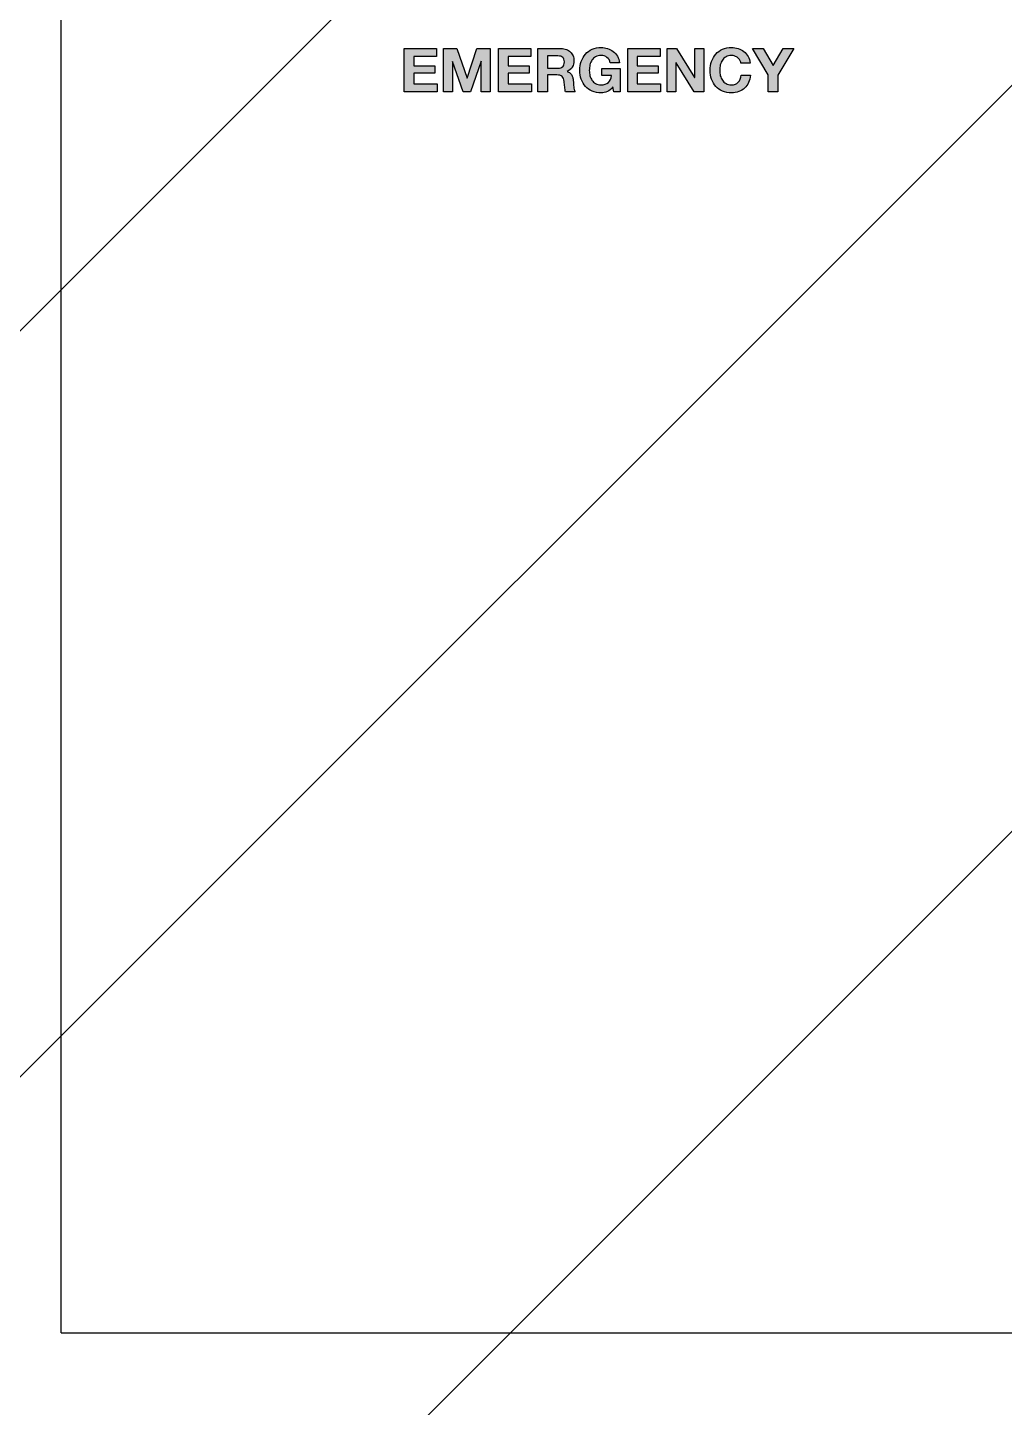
# Model space of a CAD drawing. Header units: millimetres. Extents: x 0 to 16408, y 0 to 11536.
# Drawn here: x 11345.4 to 11461, y 4402.2 to 4565.7 of the extents above; entities that cross this region are included whole.
import ezdxf

# ---------------------------------------------------------------- set-up
doc = ezdxf.new("R2010")
doc.units = ezdxf.units.MM
doc.header["$MEASUREMENT"] = 0
doc.linetypes.add('HIDDEN', pattern=[9.525, 6.35, -3.175])
doc.layers.get('0').update_dxf_attribs({"lineweight": 25})
doc.layers.add('DIM', color=3, linetype='Continuous', lineweight=9)
doc.layers.add('H', color=2, linetype='HIDDEN', lineweight=15)

msp = doc.modelspace()

# ---------------------------------------------------------------- hatches: boundary and pattern name
h = msp.add_hatch(color=256)
h.paths.add_polyline_path([(11431.19, 4563.224), (11433.073, 4560.09), (11433.073, 4558.092), (11434.202, 4558.092), (11434.202, 4560.062), (11436.106, 4563.224), (11434.848, 4563.224), (11433.655, 4561.197), (11432.455, 4563.224)])
h.paths.add_polyline_path([(11421.09, 4558.092), (11421.09, 4563.224), (11422.212, 4563.224), (11424.354, 4559.782), (11424.368, 4559.782), (11424.368, 4563.224), (11425.425, 4563.224), (11425.425, 4558.092), (11424.296, 4558.092), (11422.161, 4561.528), (11422.147, 4561.528), (11422.147, 4558.092)])
h.paths.add_polyline_path([(11416.432, 4558.092), (11416.432, 4563.224), (11420.271, 4563.224), (11420.271, 4562.276), (11417.561, 4562.276), (11417.561, 4561.176), (11420.048, 4561.176), (11420.048, 4560.299), (11417.561, 4560.299), (11417.561, 4559.041), (11420.328, 4559.041), (11420.328, 4558.092)])
h.paths.add_polyline_path([(11401.128, 4558.092), (11401.128, 4563.224), (11404.967, 4563.224), (11404.967, 4562.276), (11402.257, 4562.276), (11402.257, 4561.176), (11404.744, 4561.176), (11404.744, 4560.299), (11402.257, 4560.299), (11402.257, 4559.041), (11405.024, 4559.041), (11405.024, 4558.092)])
h.paths.add_polyline_path([(11394.608, 4558.092), (11394.608, 4563.224), (11396.197, 4563.224), (11397.397, 4559.695), (11397.412, 4559.695), (11398.548, 4563.224), (11400.136, 4563.224), (11400.136, 4558.092), (11399.08, 4558.092), (11399.08, 4561.729), (11399.065, 4561.729), (11397.807, 4558.092), (11396.937, 4558.092), (11395.679, 4561.693), (11395.665, 4561.693), (11395.665, 4558.092)])
h.paths.add_polyline_path([(11389.95, 4558.092), (11389.95, 4563.224), (11393.789, 4563.224), (11393.789, 4562.276), (11391.079, 4562.276), (11391.079, 4561.176), (11393.566, 4561.176), (11393.566, 4560.299), (11391.079, 4560.299), (11391.079, 4559.041), (11393.846, 4559.041), (11393.846, 4558.092)])
edge = h.paths.add_edge_path()
edge.add_spline(control_points=[(11426.863, 4558.746), (11427.078, 4558.506), (11427.343, 4558.318), (11427.657, 4558.182), (11427.97, 4558.045), (11428.324, 4557.977), (11428.717, 4557.977), (11429.033, 4557.977), (11429.323, 4558.025), (11429.587, 4558.121), (11429.85, 4558.217), (11430.08, 4558.356), (11430.277, 4558.538), (11430.473, 4558.72), (11430.631, 4558.94), (11430.751, 4559.199)], knot_values=[-20, -20, -20, -20, -19, -19, -19, -18, -18, -18, -17, -17, -17, -16, -16, -16, -15, -15, -15, -15], degree=3, periodic=0)
edge.add_spline(control_points=[(11430.751, 4559.199), (11430.871, 4559.458), (11430.945, 4559.748), (11430.974, 4560.069)], knot_values=[-15, -15, -15, -15, -14, -14, -14, -14], degree=3, periodic=0)
edge.add_spline(control_points=[(11430.974, 4560.069), (11430.974, 4560.069), (11429.881, 4560.069), (11429.881, 4560.069)], knot_values=[-14, -14, -14, -14, -13, -13, -13, -13], degree=3, periodic=0)
edge.add_spline(control_points=[(11429.881, 4560.069), (11429.838, 4559.724), (11429.72, 4559.446), (11429.526, 4559.235)], knot_values=[-13, -13, -13, -13, -12, -12, -12, -12], degree=3, periodic=0)
edge.add_spline(control_points=[(11429.526, 4559.235), (11429.332, 4559.024), (11429.062, 4558.919), (11428.717, 4558.919), (11428.463, 4558.919), (11428.247, 4558.968), (11428.07, 4559.066)], knot_values=[-12, -12, -12, -12, -11, -11, -11, -10, -10, -10, -10], degree=3, periodic=0)
edge.add_spline(control_points=[(11428.07, 4559.066), (11427.892, 4559.164), (11427.749, 4559.295), (11427.639, 4559.458), (11427.528, 4559.621), (11427.448, 4559.804), (11427.398, 4560.008), (11427.348, 4560.211), (11427.322, 4560.421), (11427.322, 4560.637), (11427.322, 4560.862), (11427.348, 4561.08), (11427.398, 4561.291)], knot_values=[-10, -10, -10, -10, -9, -9, -9, -8, -8, -8, -7, -7, -7, -6, -6, -6, -6], degree=3, periodic=0)
edge.add_spline(control_points=[(11427.398, 4561.291), (11427.448, 4561.502), (11427.528, 4561.69), (11427.639, 4561.855), (11427.749, 4562.02), (11427.892, 4562.152), (11428.07, 4562.251)], knot_values=[-6, -6, -6, -6, -5, -5, -5, -4, -4, -4, -4], degree=3, periodic=0)
edge.add_spline(control_points=[(11428.07, 4562.251), (11428.247, 4562.348), (11428.463, 4562.398), (11428.717, 4562.398), (11428.856, 4562.398), (11428.989, 4562.375), (11429.116, 4562.33)], knot_values=[-4, -4, -4, -4, -3, -3, -3, -2, -2, -2, -2], degree=3, periodic=0)
edge.add_spline(control_points=[(11429.116, 4562.33), (11429.243, 4562.284), (11429.357, 4562.221), (11429.458, 4562.139)], knot_values=[-2, -2, -2, -2, -1, -1, -1, -1], degree=3, periodic=0)
edge.add_spline(control_points=[(11429.458, 4562.139), (11429.558, 4562.057), (11429.642, 4561.963), (11429.709, 4561.855)], knot_values=[-1, -1, -1, -1, 0, 0, 0, 0], degree=3, periodic=0)
edge.add_spline(control_points=[(11429.709, 4561.855), (11429.776, 4561.747), (11429.819, 4561.628), (11429.838, 4561.499)], knot_values=[-32, -32, -32, -32, -31, -31, -31, -31], degree=3, periodic=0)
edge.add_spline(control_points=[(11429.838, 4561.499), (11429.838, 4561.499), (11430.931, 4561.499), (11430.931, 4561.499)], knot_values=[-31, -31, -31, -31, -30, -30, -30, -30], degree=3, periodic=0)
edge.add_spline(control_points=[(11430.931, 4561.499), (11430.897, 4561.796), (11430.816, 4562.06), (11430.686, 4562.29)], knot_values=[-30, -30, -30, -30, -29, -29, -29, -29], degree=3, periodic=0)
edge.add_spline(control_points=[(11430.686, 4562.29), (11430.557, 4562.52), (11430.393, 4562.713), (11430.194, 4562.869)], knot_values=[-29, -29, -29, -29, -28, -28, -28, -28], degree=3, periodic=0)
edge.add_spline(control_points=[(11430.194, 4562.869), (11429.995, 4563.024), (11429.77, 4563.143), (11429.518, 4563.224)], knot_values=[-28, -28, -28, -28, -27, -27, -27, -27], degree=3, periodic=0)
edge.add_spline(control_points=[(11429.518, 4563.224), (11429.267, 4563.306), (11429, 4563.347), (11428.717, 4563.347), (11428.324, 4563.347), (11427.97, 4563.277), (11427.657, 4563.139)], knot_values=[-27, -27, -27, -27, -26, -26, -26, -25, -25, -25, -25], degree=3, periodic=0)
edge.add_spline(control_points=[(11427.657, 4563.139), (11427.343, 4562.999), (11427.078, 4562.808), (11426.863, 4562.563)], knot_values=[-25, -25, -25, -25, -24, -24, -24, -24], degree=3, periodic=0)
edge.add_spline(control_points=[(11426.863, 4562.563), (11426.647, 4562.319), (11426.482, 4562.033), (11426.366, 4561.704), (11426.251, 4561.376), (11426.194, 4561.02), (11426.194, 4560.637), (11426.194, 4560.263), (11426.251, 4559.914), (11426.366, 4559.591), (11426.482, 4559.267), (11426.647, 4558.986), (11426.863, 4558.746)], knot_values=[-24, -24, -24, -24, -23, -23, -23, -22, -22, -22, -21, -21, -21, -20, -20, -20, -20], degree=3, periodic=0)
edge = h.paths.add_edge_path()
edge.add_spline(control_points=[(11411.422, 4562.563), (11411.206, 4562.319), (11411.041, 4562.033), (11410.926, 4561.704), (11410.811, 4561.376), (11410.753, 4561.02), (11410.753, 4560.637), (11410.753, 4560.263), (11410.811, 4559.914), (11410.926, 4559.591), (11411.041, 4559.267), (11411.206, 4558.986), (11411.422, 4558.746)], knot_values=[-7, -7, -7, -7, -6, -6, -6, -5, -5, -5, -4, -4, -4, -3, -3, -3, -3], degree=3, periodic=0)
edge.add_spline(control_points=[(11411.422, 4558.746), (11411.638, 4558.506), (11411.902, 4558.318), (11412.216, 4558.182), (11412.53, 4558.045), (11412.883, 4557.977), (11413.276, 4557.977), (11413.526, 4557.977), (11413.773, 4558.029), (11414.017, 4558.132)], knot_values=[-3, -3, -3, -3, -2, -2, -2, -1, -1, -1, 0, 0, 0, 0], degree=3, periodic=0)
edge.add_spline(control_points=[(11414.017, 4558.132), (11414.261, 4558.235), (11414.484, 4558.416), (11414.685, 4558.674)], knot_values=[-33, -33, -33, -33, -32, -32, -32, -32], degree=3, periodic=0)
edge.add_spline(control_points=[(11414.685, 4558.674), (11414.685, 4558.674), (11414.801, 4558.092), (11414.801, 4558.092)], knot_values=[-32, -32, -32, -32, -31, -31, -31, -31], degree=3, periodic=0)
edge.add_spline(control_points=[(11414.801, 4558.092), (11414.801, 4558.092), (11415.519, 4558.092), (11415.519, 4558.092)], knot_values=[-31, -31, -31, -31, -30, -30, -30, -30], degree=3, periodic=0)
edge.add_spline(control_points=[(11415.519, 4558.092), (11415.519, 4558.092), (11415.519, 4560.867), (11415.519, 4560.867)], knot_values=[-30, -30, -30, -30, -29, -29, -29, -29], degree=3, periodic=0)
edge.add_spline(control_points=[(11415.519, 4560.867), (11415.519, 4560.867), (11413.363, 4560.867), (11413.363, 4560.867)], knot_values=[-29, -29, -29, -29, -28, -28, -28, -28], degree=3, periodic=0)
edge.add_spline(control_points=[(11413.363, 4560.867), (11413.363, 4560.867), (11413.363, 4560.026), (11413.363, 4560.026)], knot_values=[-28, -28, -28, -28, -27, -27, -27, -27], degree=3, periodic=0)
edge.add_spline(control_points=[(11413.363, 4560.026), (11413.363, 4560.026), (11414.498, 4560.026), (11414.498, 4560.026)], knot_values=[-27, -27, -27, -27, -26, -26, -26, -26], degree=3, periodic=0)
edge.add_spline(control_points=[(11414.498, 4560.026), (11414.465, 4559.666), (11414.346, 4559.392), (11414.143, 4559.203)], knot_values=[-26, -26, -26, -26, -25, -25, -25, -25], degree=3, periodic=0)
edge.add_spline(control_points=[(11414.143, 4559.203), (11413.939, 4559.013), (11413.65, 4558.919), (11413.276, 4558.919), (11413.023, 4558.919), (11412.807, 4558.968), (11412.629, 4559.066)], knot_values=[-25, -25, -25, -25, -24, -24, -24, -23, -23, -23, -23], degree=3, periodic=0)
edge.add_spline(control_points=[(11412.629, 4559.066), (11412.452, 4559.164), (11412.308, 4559.295), (11412.198, 4559.458), (11412.088, 4559.621), (11412.008, 4559.804), (11411.957, 4560.008), (11411.907, 4560.211), (11411.882, 4560.421), (11411.882, 4560.637), (11411.882, 4560.862), (11411.907, 4561.08), (11411.957, 4561.291)], knot_values=[-23, -23, -23, -23, -22, -22, -22, -21, -21, -21, -20, -20, -20, -19, -19, -19, -19], degree=3, periodic=0)
edge.add_spline(control_points=[(11411.957, 4561.291), (11412.008, 4561.502), (11412.088, 4561.69), (11412.198, 4561.855), (11412.308, 4562.02), (11412.452, 4562.152), (11412.629, 4562.251)], knot_values=[-19, -19, -19, -19, -18, -18, -18, -17, -17, -17, -17], degree=3, periodic=0)
edge.add_spline(control_points=[(11412.629, 4562.251), (11412.807, 4562.348), (11413.023, 4562.398), (11413.276, 4562.398), (11413.549, 4562.398), (11413.782, 4562.326), (11413.974, 4562.182)], knot_values=[-17, -17, -17, -17, -16, -16, -16, -15, -15, -15, -15], degree=3, periodic=0)
edge.add_spline(control_points=[(11413.974, 4562.182), (11414.165, 4562.038), (11414.295, 4561.823), (11414.362, 4561.535)], knot_values=[-15, -15, -15, -15, -14, -14, -14, -14], degree=3, periodic=0)
edge.add_spline(control_points=[(11414.362, 4561.535), (11414.362, 4561.535), (11415.44, 4561.535), (11415.44, 4561.535)], knot_values=[-14, -14, -14, -14, -13, -13, -13, -13], degree=3, periodic=0)
edge.add_spline(control_points=[(11415.44, 4561.535), (11415.411, 4561.827), (11415.332, 4562.086), (11415.203, 4562.312)], knot_values=[-13, -13, -13, -13, -12, -12, -12, -12], degree=3, periodic=0)
edge.add_spline(control_points=[(11415.203, 4562.312), (11415.074, 4562.537), (11414.909, 4562.726), (11414.71, 4562.88)], knot_values=[-12, -12, -12, -12, -11, -11, -11, -11], degree=3, periodic=0)
edge.add_spline(control_points=[(11414.71, 4562.88), (11414.512, 4563.033), (11414.289, 4563.149), (11414.042, 4563.228)], knot_values=[-11, -11, -11, -11, -10, -10, -10, -10], degree=3, periodic=0)
edge.add_spline(control_points=[(11414.042, 4563.228), (11413.795, 4563.307), (11413.54, 4563.347), (11413.276, 4563.347), (11412.883, 4563.347), (11412.53, 4563.277), (11412.216, 4563.139)], knot_values=[-10, -10, -10, -10, -9, -9, -9, -8, -8, -8, -8], degree=3, periodic=0)
edge.add_spline(control_points=[(11412.216, 4563.139), (11411.902, 4562.999), (11411.638, 4562.808), (11411.422, 4562.563)], knot_values=[-8, -8, -8, -8, -7, -7, -7, -7], degree=3, periodic=0)
edge = h.paths.add_edge_path(flags=16)
edge.add_spline(control_points=[(11406.915, 4560.903), (11406.915, 4560.903), (11406.915, 4562.348), (11406.915, 4562.348)], knot_values=[-6, -6, -6, -6, -5, -5, -5, -5], degree=3, periodic=0)
edge.add_spline(control_points=[(11406.915, 4562.348), (11406.915, 4562.348), (11408.151, 4562.348), (11408.151, 4562.348)], knot_values=[-5, -5, -5, -5, -4, -4, -4, -4], degree=3, periodic=0)
edge.add_spline(control_points=[(11408.151, 4562.348), (11408.41, 4562.348), (11408.604, 4562.291), (11408.733, 4562.178)], knot_values=[-4, -4, -4, -4, -3, -3, -3, -3], degree=3, periodic=0)
edge.add_spline(control_points=[(11408.733, 4562.178), (11408.863, 4562.066), (11408.928, 4561.885), (11408.928, 4561.636), (11408.928, 4561.377), (11408.863, 4561.19), (11408.733, 4561.075)], knot_values=[-3, -3, -3, -3, -2, -2, -2, -1, -1, -1, -1], degree=3, periodic=0)
edge.add_spline(control_points=[(11408.733, 4561.075), (11408.604, 4560.96), (11408.41, 4560.903), (11408.151, 4560.903)], knot_values=[-1, -1, -1, -1, 0, 0, 0, 0], degree=3, periodic=0)
edge.add_spline(control_points=[(11408.151, 4560.903), (11408.151, 4560.903), (11406.915, 4560.903), (11406.915, 4560.903)], knot_values=[-7, -7, -7, -7, -6, -6, -6, -6], degree=3, periodic=0)
edge = h.paths.add_edge_path()
edge.add_spline(control_points=[(11405.786, 4563.224), (11405.786, 4563.224), (11408.554, 4563.224), (11408.554, 4563.224)], knot_values=[24, 24, 24, 24, 25, 25, 25, 25], degree=3, periodic=0)
edge.add_spline(control_points=[(11408.554, 4563.224), (11408.784, 4563.224), (11408.991, 4563.187), (11409.175, 4563.113)], knot_values=[0, 0, 0, 0, 1, 1, 1, 1], degree=3, periodic=0)
edge.add_spline(control_points=[(11409.175, 4563.113), (11409.36, 4563.039), (11409.518, 4562.937), (11409.65, 4562.808)], knot_values=[1, 1, 1, 1, 2, 2, 2, 2], degree=3, periodic=0)
edge.add_spline(control_points=[(11409.65, 4562.808), (11409.782, 4562.678), (11409.882, 4562.529), (11409.952, 4562.359)], knot_values=[2, 2, 2, 2, 3, 3, 3, 3], degree=3, periodic=0)
edge.add_spline(control_points=[(11409.952, 4562.359), (11410.021, 4562.188), (11410.056, 4562.005), (11410.056, 4561.809), (11410.056, 4561.506), (11409.992, 4561.246), (11409.866, 4561.025)], knot_values=[3, 3, 3, 3, 4, 4, 4, 5, 5, 5, 5], degree=3, periodic=0)
edge.add_spline(control_points=[(11409.866, 4561.025), (11409.738, 4560.804), (11409.531, 4560.637), (11409.244, 4560.522)], knot_values=[5, 5, 5, 5, 6, 6, 6, 6], degree=3, periodic=0)
edge.add_spline(control_points=[(11409.244, 4560.522), (11409.244, 4560.522), (11409.244, 4560.507), (11409.244, 4560.507)], knot_values=[6, 6, 6, 6, 7, 7, 7, 7], degree=3, periodic=0)
edge.add_spline(control_points=[(11409.244, 4560.507), (11409.383, 4560.469), (11409.498, 4560.41), (11409.589, 4560.331)], knot_values=[7, 7, 7, 7, 8, 8, 8, 8], degree=3, periodic=0)
edge.add_spline(control_points=[(11409.589, 4560.331), (11409.68, 4560.252), (11409.754, 4560.159), (11409.812, 4560.051)], knot_values=[8, 8, 8, 8, 9, 9, 9, 9], degree=3, periodic=0)
edge.add_spline(control_points=[(11409.812, 4560.051), (11409.869, 4559.943), (11409.911, 4559.824), (11409.937, 4559.695)], knot_values=[9, 9, 9, 9, 10, 10, 10, 10], degree=3, periodic=0)
edge.add_spline(control_points=[(11409.937, 4559.695), (11409.964, 4559.565), (11409.982, 4559.436), (11409.992, 4559.307)], knot_values=[10, 10, 10, 10, 11, 11, 11, 11], degree=3, periodic=0)
edge.add_spline(control_points=[(11409.992, 4559.307), (11409.996, 4559.225), (11410.001, 4559.129), (11410.006, 4559.019)], knot_values=[11, 11, 11, 11, 12, 12, 12, 12], degree=3, periodic=0)
edge.add_spline(control_points=[(11410.006, 4559.019), (11410.01, 4558.909), (11410.019, 4558.796), (11410.031, 4558.682)], knot_values=[12, 12, 12, 12, 13, 13, 13, 13], degree=3, periodic=0)
edge.add_spline(control_points=[(11410.031, 4558.682), (11410.043, 4558.566), (11410.062, 4558.457), (11410.088, 4558.355)], knot_values=[13, 13, 13, 13, 14, 14, 14, 14], degree=3, periodic=0)
edge.add_spline(control_points=[(11410.088, 4558.355), (11410.115, 4558.251), (11410.154, 4558.164), (11410.207, 4558.092)], knot_values=[14, 14, 14, 14, 15, 15, 15, 15], degree=3, periodic=0)
edge.add_spline(control_points=[(11410.207, 4558.092), (11410.207, 4558.092), (11409.079, 4558.092), (11409.079, 4558.092)], knot_values=[15, 15, 15, 15, 16, 16, 16, 16], degree=3, periodic=0)
edge.add_spline(control_points=[(11409.079, 4558.092), (11409.016, 4558.255), (11408.978, 4558.449), (11408.964, 4558.674), (11408.949, 4558.899), (11408.928, 4559.115), (11408.899, 4559.321)], knot_values=[16, 16, 16, 16, 17, 17, 17, 18, 18, 18, 18], degree=3, periodic=0)
edge.add_spline(control_points=[(11408.899, 4559.321), (11408.86, 4559.59), (11408.779, 4559.786), (11408.654, 4559.911)], knot_values=[18, 18, 18, 18, 19, 19, 19, 19], degree=3, periodic=0)
edge.add_spline(control_points=[(11408.654, 4559.911), (11408.529, 4560.035), (11408.326, 4560.097), (11408.043, 4560.097)], knot_values=[19, 19, 19, 19, 20, 20, 20, 20], degree=3, periodic=0)
edge.add_spline(control_points=[(11408.043, 4560.097), (11408.043, 4560.097), (11406.915, 4560.097), (11406.915, 4560.097)], knot_values=[20, 20, 20, 20, 21, 21, 21, 21], degree=3, periodic=0)
edge.add_spline(control_points=[(11406.915, 4560.097), (11406.915, 4560.097), (11406.915, 4558.092), (11406.915, 4558.092)], knot_values=[21, 21, 21, 21, 22, 22, 22, 22], degree=3, periodic=0)
edge.add_spline(control_points=[(11406.915, 4558.092), (11406.915, 4558.092), (11405.786, 4558.092), (11405.786, 4558.092)], knot_values=[22, 22, 22, 22, 23, 23, 23, 23], degree=3, periodic=0)
edge.add_spline(control_points=[(11405.786, 4558.092), (11405.786, 4558.092), (11405.786, 4563.224), (11405.786, 4563.224)], knot_values=[23, 23, 23, 23, 24, 24, 24, 24], degree=3, periodic=0)
at = {"layer": 'DIM'}
h = msp.add_hatch(dxfattribs=at)
h.set_pattern_fill('ANSI31', color=256, scale=350, style=0)
h.set_pattern_definition([(45, (-19163.366, -2190.005), (-30.93592, 30.93592), [])])
h.paths.add_polyline_path([(11169.331, 5386.066), (11169.331, 3313.066), (10738.546, 3313.066), (10738.546, 5100.001), (10069.331, 5100.001), (10069.331, 6563.066), (14009.331, 6563.066), (14009.331, 5100.001), (13340.115, 5100.001), (13340.115, 3313.066), (12909.331, 3313.066), (12909.331, 5386.066)])
edge = h.paths.add_edge_path(flags=16)
edge.add_line((12909.331, 3336.066), (12909.331, 3313.066))
edge.add_line((11169.331, 3336.066), (11169.331, 3313.066))
at = {"layer": 'H', "ltscale": 5}
h = msp.add_hatch(dxfattribs=at)
h.set_pattern_fill('ANSI31', color=256, scale=500, style=0)
h.set_pattern_definition([(45, (5319.3, 20778.49), (-44.19417, 44.19417), [])])
edge = h.paths.add_edge_path(flags=16)
edge.add_line((14059.331, 6563.066), (14009.331, 6563.066))
edge.add_line((14059.331, 6563.066), (14009.331, 6563.066))
edge = h.paths.add_edge_path()
edge.add_line((14059.331, 6563.066), (14009.331, 6563.066))
edge.add_line((14059.331, 6563.066), (14009.331, 6563.066))
edge.add_line((10069.331, 3313.066), (10069.331, 6563.066))
edge.add_line((10019.331, 3263.066), (10019.331, 6563.066))
edge.add_line((10069.331, 3313.066), (14009.331, 3313.066))
edge.add_line((10019.331, 3263.066), (14059.331, 3263.066))
edge.add_line((14059.331, 6563.066), (14009.331, 6563.066))
edge.add_line((14009.331, 5313.066), (14009.331, 5323.066))
edge.add_line((14009.331, 3313.066), (14009.331, 6563.066))
edge.add_line((14059.331, 3263.066), (14059.331, 6563.066))

# ---------------------------------------------------------------- linework, layer by layer
for p, q in [((11349.331, 4411.066), (11349.331, 5161.066)), ((11389.95, 4558.092), (11389.95, 4563.224)), ((11389.95, 4563.224), (11393.789, 4563.224)), ((11393.789, 4563.224), (11393.789, 4562.276)), ((11394.608, 4563.224), (11396.197, 4563.224)), ((11394.608, 4558.092), (11394.608, 4563.224)), ((11396.197, 4563.224), (11397.397, 4559.695)), ((11397.412, 4559.695), (11398.548, 4563.224)), ((11398.548, 4563.224), (11400.136, 4563.224)), ((11400.136, 4563.224), (11400.136, 4558.092)), ((11401.128, 4563.224), (11404.967, 4563.224)), ((11401.128, 4558.092), (11401.128, 4563.224)), ((11404.967, 4563.224), (11404.967, 4562.276)), ((11416.432, 4558.092), (11416.432, 4563.224)), ((11416.432, 4563.224), (11420.271, 4563.224)), ((11420.271, 4563.224), (11420.271, 4562.276)), ((11421.09, 4563.224), (11422.212, 4563.224)), ((11421.09, 4558.092), (11421.09, 4563.224)), ((11422.212, 4563.224), (11424.354, 4559.782)), ((11424.368, 4563.224), (11425.425, 4563.224)), ((11424.368, 4559.782), (11424.368, 4563.224)), ((11425.425, 4563.224), (11425.425, 4558.092)), ((11433.073, 4560.09), (11431.19, 4563.224)), ((11431.19, 4563.224), (11432.455, 4563.224)), ((11432.455, 4563.224), (11433.655, 4561.197)), ((11433.655, 4561.197), (11434.848, 4563.224)), ((11436.106, 4563.224), (11434.202, 4560.062)), ((11434.848, 4563.224), (11436.106, 4563.224)), ((11391.079, 4562.276), (11391.079, 4561.176)), ((11393.789, 4562.276), (11391.079, 4562.276)), ((11391.079, 4561.176), (11393.566, 4561.176)), ((11393.566, 4561.176), (11393.566, 4560.299)), ((11395.679, 4561.693), (11395.665, 4561.693)), ((11395.665, 4561.693), (11395.665, 4558.092)), ((11396.937, 4558.092), (11395.679, 4561.693)), ((11399.065, 4561.729), (11397.807, 4558.092)), ((11399.08, 4561.729), (11399.065, 4561.729)), ((11399.08, 4558.092), (11399.08, 4561.729)), ((11402.257, 4562.276), (11402.257, 4561.176)), ((11404.967, 4562.276), (11402.257, 4562.276)), ((11402.257, 4561.176), (11404.744, 4561.176)), ((11404.744, 4561.176), (11404.744, 4560.299)), ((11417.561, 4562.276), (11417.561, 4561.176)), ((11420.271, 4562.276), (11417.561, 4562.276)), ((11417.561, 4561.176), (11420.048, 4561.176)), ((11420.048, 4561.176), (11420.048, 4560.299)), ((11422.161, 4561.528), (11422.147, 4561.528)), ((11422.147, 4561.528), (11422.147, 4558.092)), ((11424.296, 4558.092), (11422.161, 4561.528)), ((11391.079, 4560.299), (11391.079, 4559.041)), ((11393.566, 4560.299), (11391.079, 4560.299)), ((11397.397, 4559.695), (11397.412, 4559.695)), ((11404.744, 4560.299), (11402.257, 4560.299)), ((11402.257, 4560.299), (11402.257, 4559.041)), ((11417.561, 4560.299), (11417.561, 4559.041)), ((11420.048, 4560.299), (11417.561, 4560.299)), ((11424.354, 4559.782), (11424.368, 4559.782)), ((11433.073, 4558.092), (11433.073, 4560.09)), ((11434.202, 4560.062), (11434.202, 4558.092)), ((11393.846, 4558.092), (11389.95, 4558.092)), ((11391.079, 4559.041), (11393.846, 4559.041)), ((11393.846, 4559.041), (11393.846, 4558.092)), ((11395.665, 4558.092), (11394.608, 4558.092)), ((11397.807, 4558.092), (11396.937, 4558.092)), ((11400.136, 4558.092), (11399.08, 4558.092)), ((11405.024, 4558.092), (11401.128, 4558.092)), ((11402.257, 4559.041), (11405.024, 4559.041)), ((11405.024, 4559.041), (11405.024, 4558.092)), ((11420.328, 4558.092), (11416.432, 4558.092)), ((11417.561, 4559.041), (11420.328, 4559.041)), ((11420.328, 4559.041), (11420.328, 4558.092)), ((11422.147, 4558.092), (11421.09, 4558.092)), ((11425.425, 4558.092), (11424.296, 4558.092)), ((11434.202, 4558.092), (11433.073, 4558.092)), ((11349.331, 4411.066), (11569.331, 4411.066))]:
    msp.add_line(p, q)
for points in [[(11405.786, 4558.092), (11405.786, 4558.092), (11405.786, 4563.224), (11405.786, 4563.224)], [(11405.786, 4563.224), (11405.786, 4563.224), (11408.554, 4563.224), (11408.554, 4563.224)], [(11408.554, 4563.224), (11408.784, 4563.224), (11408.991, 4563.187), (11409.175, 4563.113)], [(11409.175, 4563.113), (11409.36, 4563.039), (11409.518, 4562.937), (11409.65, 4562.808)], [(11409.65, 4562.808), (11409.782, 4562.678), (11409.882, 4562.529), (11409.952, 4562.359)], [(11411.422, 4562.563), (11411.638, 4562.808), (11411.902, 4562.999), (11412.216, 4563.139)], [(11414.042, 4563.228), (11414.289, 4563.149), (11414.512, 4563.033), (11414.71, 4562.88)], [(11414.71, 4562.88), (11414.909, 4562.726), (11415.074, 4562.537), (11415.203, 4562.312)], [(11426.863, 4562.563), (11427.078, 4562.808), (11427.343, 4562.999), (11427.657, 4563.139)], [(11429.518, 4563.224), (11429.77, 4563.143), (11429.995, 4563.024), (11430.194, 4562.869)], [(11430.194, 4562.869), (11430.393, 4562.713), (11430.557, 4562.52), (11430.686, 4562.29)], [(11406.915, 4562.348), (11406.915, 4562.348), (11406.915, 4560.903), (11406.915, 4560.903)], [(11408.151, 4562.348), (11408.151, 4562.348), (11406.915, 4562.348), (11406.915, 4562.348)], [(11406.915, 4560.903), (11406.915, 4560.903), (11408.151, 4560.903), (11408.151, 4560.903)], [(11408.733, 4562.178), (11408.604, 4562.291), (11408.41, 4562.348), (11408.151, 4562.348)], [(11408.151, 4560.903), (11408.41, 4560.903), (11408.604, 4560.96), (11408.733, 4561.075)], [(11409.866, 4561.025), (11409.738, 4560.804), (11409.531, 4560.637), (11409.244, 4560.522)], [(11413.363, 4560.867), (11413.363, 4560.867), (11415.519, 4560.867), (11415.519, 4560.867)], [(11413.363, 4560.026), (11413.363, 4560.026), (11413.363, 4560.867), (11413.363, 4560.867)], [(11414.362, 4561.535), (11414.295, 4561.823), (11414.165, 4562.038), (11413.974, 4562.182)], [(11415.44, 4561.535), (11415.44, 4561.535), (11414.362, 4561.535), (11414.362, 4561.535)], [(11415.203, 4562.312), (11415.332, 4562.086), (11415.411, 4561.827), (11415.44, 4561.535)], [(11415.519, 4560.867), (11415.519, 4560.867), (11415.519, 4558.092), (11415.519, 4558.092)], [(11429.458, 4562.139), (11429.357, 4562.221), (11429.243, 4562.284), (11429.116, 4562.33)], [(11429.709, 4561.855), (11429.642, 4561.963), (11429.558, 4562.057), (11429.458, 4562.139)], [(11429.838, 4561.499), (11429.819, 4561.628), (11429.776, 4561.747), (11429.709, 4561.855)], [(11430.931, 4561.499), (11430.931, 4561.499), (11429.838, 4561.499), (11429.838, 4561.499)], [(11430.686, 4562.29), (11430.816, 4562.06), (11430.897, 4561.796), (11430.931, 4561.499)], [(11406.915, 4560.097), (11406.915, 4560.097), (11406.915, 4558.092), (11406.915, 4558.092)], [(11408.043, 4560.097), (11408.043, 4560.097), (11406.915, 4560.097), (11406.915, 4560.097)], [(11408.654, 4559.911), (11408.529, 4560.035), (11408.326, 4560.097), (11408.043, 4560.097)], [(11408.899, 4559.321), (11408.86, 4559.59), (11408.779, 4559.786), (11408.654, 4559.911)], [(11409.244, 4560.522), (11409.244, 4560.522), (11409.244, 4560.507), (11409.244, 4560.507)], [(11409.244, 4560.507), (11409.383, 4560.469), (11409.498, 4560.41), (11409.589, 4560.331)], [(11409.589, 4560.331), (11409.68, 4560.252), (11409.754, 4560.159), (11409.812, 4560.051)], [(11409.812, 4560.051), (11409.869, 4559.943), (11409.911, 4559.824), (11409.937, 4559.695)], [(11409.937, 4559.695), (11409.964, 4559.565), (11409.982, 4559.436), (11409.992, 4559.307)], [(11409.992, 4559.307), (11409.996, 4559.225), (11410.001, 4559.129), (11410.006, 4559.019)], [(11414.498, 4560.026), (11414.498, 4560.026), (11413.363, 4560.026), (11413.363, 4560.026)], [(11414.143, 4559.203), (11414.346, 4559.392), (11414.465, 4559.666), (11414.498, 4560.026)], [(11429.526, 4559.235), (11429.72, 4559.446), (11429.838, 4559.724), (11429.881, 4560.069)], [(11429.881, 4560.069), (11429.881, 4560.069), (11430.974, 4560.069), (11430.974, 4560.069)], [(11430.974, 4560.069), (11430.945, 4559.748), (11430.871, 4559.458), (11430.751, 4559.199)], [(11406.915, 4558.092), (11406.915, 4558.092), (11405.786, 4558.092), (11405.786, 4558.092)], [(11410.207, 4558.092), (11410.207, 4558.092), (11409.079, 4558.092), (11409.079, 4558.092)], [(11410.006, 4559.019), (11410.01, 4558.909), (11410.019, 4558.796), (11410.031, 4558.682)], [(11410.031, 4558.682), (11410.043, 4558.566), (11410.062, 4558.457), (11410.088, 4558.355)], [(11410.088, 4558.355), (11410.115, 4558.251), (11410.154, 4558.164), (11410.207, 4558.092)], [(11414.685, 4558.674), (11414.484, 4558.416), (11414.261, 4558.235), (11414.017, 4558.132)], [(11414.801, 4558.092), (11414.801, 4558.092), (11414.685, 4558.674), (11414.685, 4558.674)], [(11415.519, 4558.092), (11415.519, 4558.092), (11414.801, 4558.092), (11414.801, 4558.092)]]:
    msp.add_open_spline(points, degree=3)
for points, knots in [([(11411.422, 4558.746), (11411.206, 4558.986), (11411.041, 4559.267), (11410.926, 4559.591), (11410.811, 4559.914), (11410.753, 4560.263), (11410.753, 4560.637), (11410.753, 4561.02), (11410.811, 4561.376), (11410.926, 4561.704), (11411.041, 4562.033), (11411.206, 4562.319), (11411.422, 4562.563)], [3, 3, 3, 3, 4, 4, 4, 5, 5, 5, 6, 6, 6, 7, 7, 7, 7]), ([(11412.216, 4563.139), (11412.53, 4563.277), (11412.883, 4563.347), (11413.276, 4563.347), (11413.54, 4563.347), (11413.795, 4563.307), (11414.042, 4563.228)], [8, 8, 8, 8, 9, 9, 9, 10, 10, 10, 10]), ([(11426.863, 4558.746), (11426.647, 4558.986), (11426.482, 4559.267), (11426.366, 4559.591), (11426.251, 4559.914), (11426.194, 4560.263), (11426.194, 4560.637), (11426.194, 4561.02), (11426.251, 4561.376), (11426.366, 4561.704), (11426.482, 4562.033), (11426.647, 4562.319), (11426.863, 4562.563)], [20, 20, 20, 20, 21, 21, 21, 22, 22, 22, 23, 23, 23, 24, 24, 24, 24]), ([(11427.657, 4563.139), (11427.97, 4563.277), (11428.324, 4563.347), (11428.717, 4563.347), (11429, 4563.347), (11429.267, 4563.306), (11429.518, 4563.224)], [25, 25, 25, 25, 26, 26, 26, 27, 27, 27, 27]), ([(11408.733, 4561.075), (11408.863, 4561.19), (11408.928, 4561.377), (11408.928, 4561.636), (11408.928, 4561.885), (11408.863, 4562.066), (11408.733, 4562.178)], [1, 1, 1, 1, 2, 2, 2, 3, 3, 3, 3]), ([(11409.952, 4562.359), (11410.021, 4562.188), (11410.056, 4562.005), (11410.056, 4561.809), (11410.056, 4561.506), (11409.992, 4561.246), (11409.866, 4561.025)], [3, 3, 3, 3, 4, 4, 4, 5, 5, 5, 5]), ([(11411.957, 4561.291), (11411.907, 4561.08), (11411.882, 4560.862), (11411.882, 4560.637), (11411.882, 4560.421), (11411.907, 4560.211), (11411.957, 4560.008), (11412.008, 4559.804), (11412.088, 4559.621), (11412.198, 4559.458), (11412.308, 4559.295), (11412.452, 4559.164), (11412.629, 4559.066)], [19, 19, 19, 19, 20, 20, 20, 21, 21, 21, 22, 22, 22, 23, 23, 23, 23]), ([(11412.629, 4562.251), (11412.452, 4562.152), (11412.308, 4562.02), (11412.198, 4561.855), (11412.088, 4561.69), (11412.008, 4561.502), (11411.957, 4561.291)], [17, 17, 17, 17, 18, 18, 18, 19, 19, 19, 19]), ([(11413.974, 4562.182), (11413.782, 4562.326), (11413.549, 4562.398), (11413.276, 4562.398), (11413.023, 4562.398), (11412.807, 4562.348), (11412.629, 4562.251)], [15, 15, 15, 15, 16, 16, 16, 17, 17, 17, 17]), ([(11427.398, 4561.291), (11427.348, 4561.08), (11427.322, 4560.862), (11427.322, 4560.637), (11427.322, 4560.421), (11427.348, 4560.211), (11427.398, 4560.008), (11427.448, 4559.804), (11427.528, 4559.621), (11427.639, 4559.458), (11427.749, 4559.295), (11427.892, 4559.164), (11428.07, 4559.066)], [6, 6, 6, 6, 7, 7, 7, 8, 8, 8, 9, 9, 9, 10, 10, 10, 10]), ([(11428.07, 4562.251), (11427.892, 4562.152), (11427.749, 4562.02), (11427.639, 4561.855), (11427.528, 4561.69), (11427.448, 4561.502), (11427.398, 4561.291)], [4, 4, 4, 4, 5, 5, 5, 6, 6, 6, 6]), ([(11429.116, 4562.33), (11428.989, 4562.375), (11428.856, 4562.398), (11428.717, 4562.398), (11428.463, 4562.398), (11428.247, 4562.348), (11428.07, 4562.251)], [2, 2, 2, 2, 3, 3, 3, 4, 4, 4, 4]), ([(11409.079, 4558.092), (11409.016, 4558.255), (11408.978, 4558.449), (11408.964, 4558.674), (11408.949, 4558.899), (11408.928, 4559.115), (11408.899, 4559.321)], [16, 16, 16, 16, 17, 17, 17, 18, 18, 18, 18]), ([(11412.629, 4559.066), (11412.807, 4558.968), (11413.023, 4558.919), (11413.276, 4558.919), (11413.65, 4558.919), (11413.939, 4559.013), (11414.143, 4559.203)], [23, 23, 23, 23, 24, 24, 24, 25, 25, 25, 25]), ([(11430.751, 4559.199), (11430.631, 4558.94), (11430.473, 4558.72), (11430.277, 4558.538), (11430.08, 4558.356), (11429.85, 4558.217), (11429.587, 4558.121), (11429.323, 4558.025), (11429.033, 4557.977), (11428.717, 4557.977), (11428.324, 4557.977), (11427.97, 4558.045), (11427.657, 4558.182), (11427.343, 4558.318), (11427.078, 4558.506), (11426.863, 4558.746)], [15, 15, 15, 15, 16, 16, 16, 17, 17, 17, 18, 18, 18, 19, 19, 19, 20, 20, 20, 20]), ([(11428.07, 4559.066), (11428.247, 4558.968), (11428.463, 4558.919), (11428.717, 4558.919), (11429.062, 4558.919), (11429.332, 4559.024), (11429.526, 4559.235)], [10, 10, 10, 10, 11, 11, 11, 12, 12, 12, 12]), ([(11414.017, 4558.132), (11413.773, 4558.029), (11413.526, 4557.977), (11413.276, 4557.977), (11412.883, 4557.977), (11412.53, 4558.045), (11412.216, 4558.182), (11411.902, 4558.318), (11411.638, 4558.506), (11411.422, 4558.746)], [0, 0, 0, 0, 1, 1, 1, 2, 2, 2, 3, 3, 3, 3])]:
    msp.add_open_spline(points, degree=3, knots=knots)

doc.saveas('drawing.dxf')
